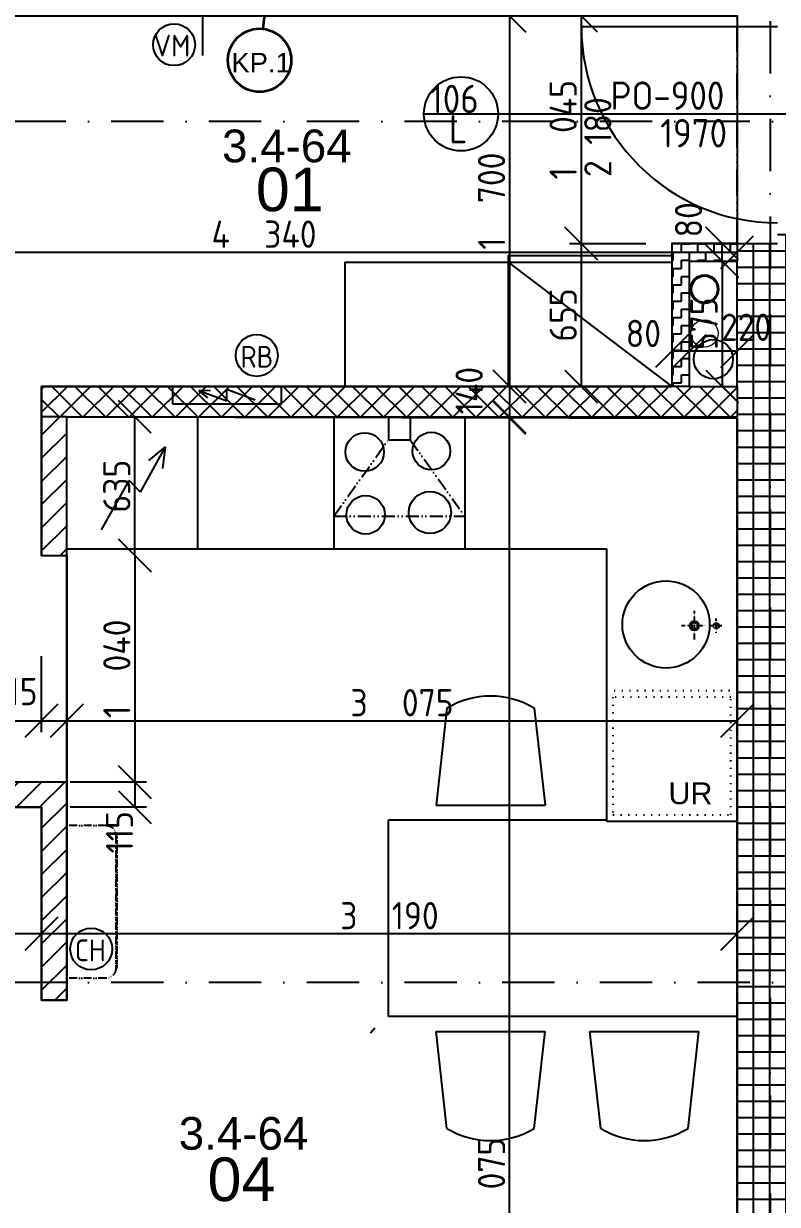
# Model space of a CAD drawing. Extents: x 4511820 to 5180432, y -1526536 to -944957.
# Drawn here: x 5126130 to 5129586, y -1119996 to -1114580 of the extents above; entities that cross this region are included whole.
import ezdxf

# ---------------------------------------------------------------- set-up
doc = ezdxf.new("R2010")
doc.units = 0
doc.header["$MEASUREMENT"] = 0
for name, pattern in [('ACAD_ISO07W100', [3.5, 0.5, -3]), ('ACAD_ISO12W100', [22, 12, -3, 0.5, -3, 0.5, -3]), ('BODKOCIARKOVANA_3', [5.6, 3, -1.3, 0, -1.3]), ('DASHED', [0.75, 0.5, -0.25])]:
    doc.linetypes.add(name, pattern=pattern)
doc.layers.get('0').update_dxf_attribs({"linetype": 'CONTINUOUS'})
doc.layers.get('Defpoints').update_dxf_attribs({"color": 61, "linetype": 'CONTINUOUS'})
for name, color, linetype in [('DVERE', 45, 'CONTINUOUS'), ('KÓTY', 4, 'CONTINUOUS'), ('MÚRY', 1, 'CONTINUOUS'), ('osi', 253, 'CONTINUOUS'), ('Plochy', 41, 'CONTINUOUS'), ('POPIS', 7, 'CONTINUOUS'), ('TENKÁ', 7, 'CONTINUOUS'), ('ZARIADENIE', 47, 'CONTINUOUS'), ('ZARIADENIE1', 145, 'CONTINUOUS'), ('ZZ-chladenie', 133, 'CONTINUOUS'), ('ZZ-elektro', 221, 'CONTINUOUS'), ('zz-vetr', 52, 'CONTINUOUS'), ('ŠRAFY', 82, 'CONTINUOUS')]:
    doc.layers.add(name, color=color, linetype=linetype)
for name, color, linetype, lineweight in [('preklady', 74, 'CONTINUOUS', 35), ('zz-kanal-daždová', 136, 'CONTINUOUS', 40), ('zz-kanal-splaskova', 37, 'CONTINUOUS', 18)]:
    doc.layers.add(name, color=color, linetype=linetype, lineweight=lineweight)
doc.styles.add('ARIAL', font='arial.ttf')
doc.styles.add('STYLE1', font='isocp.shx')
doc.dimstyles.new('STANDARD-50', dxfattribs={"dimtxt": 125, "dimasz": 150, "dimexe": 10, "dimexo": 200, "dimgap": 20, "dimtad": 1, "dimdsep": 46, "dimlunit": 6, "dimtxsty": 'STYLE1', "dimblk1": 'OBLIQUE', "dimblk2": 'OBLIQUE', "dimsah": 1, "dimcen": 2.5, "dimse1": 1, "dimse2": 1, "dimadec": 0, "dimazin": 0, "dimtfac": 1, "dimtmove": 1, "dimatfit": 3, "dimldrblk": 'OBLIQUE', "dimfxl": 1, "dimtolj": 1, "dimtzin": 0, "dimarcsym": 0})
pattern_1 = [(45, (515270.5, 303822), (-53.0330086, 53.0330086), [])]

# ---------------------------------------------------------------- blocks, each defined once
blk = doc.blocks.new('_OBLIQUE')
at = {"color": 0, "linetype": 'ByBlock'}
blk.add_line((-0.5, -0.5), (0.5, 0.5), dxfattribs=at)
blk = doc.blocks.new('*D17754')
at = {"layer": 'Defpoints', "color": 0}
for p in [(5129402.5, -1115589.2), (5129402.5, -1115628.5), (5125062.5, -1115694.2)]:
    blk.add_point(p, dxfattribs=at)
at = {"layer": 'KÓTY', "color": 0, "lineweight": -2}
blk.add_line((5125062.5, -1115628.5), (5129402.5, -1115628.5), dxfattribs=at)
at = {"layer": 'KÓTY', "color": 0, "linetype": 'ByBlock', "lineweight": -2, "xscale": 150, "yscale": 150, "zscale": 150, "rotation": 180}
blk.add_blockref('_OBLIQUE', (5125062.5, -1115628.5), dxfattribs=at)
at = {"layer": 'KÓTY', "color": 0, "linetype": 'ByBlock', "lineweight": -2, "xscale": 150, "yscale": 150, "zscale": 150}
blk.add_blockref('_OBLIQUE', (5129402.5, -1115628.5), dxfattribs=at)
at = {"layer": 'KÓTY', "color": 0, "insert": (5127232.5, -1115546), "char_height": 125, "attachment_point": 5, "style": 'STYLE1'}
blk.add_mtext('\\A1;4ﾠ340', dxfattribs=at)
blk = doc.blocks.new('*D17928')
at = {"layer": 'Defpoints', "color": 0}
for p in [(5123062.5, -1118174.2), (5126212.5, -1118174.2), (5126212.5, -1118754.5)]:
    blk.add_point(p, dxfattribs=at)
at = {"layer": 'KÓTY', "color": 0, "lineweight": -2}
blk.add_line((5123062.5, -1118754.5), (5126212.5, -1118754.5), dxfattribs=at)
at = {"layer": 'KÓTY', "color": 0, "linetype": 'ByBlock', "lineweight": -2, "xscale": 150, "yscale": 150, "zscale": 150, "rotation": 180}
blk.add_blockref('_OBLIQUE', (5123062.5, -1118754.5), dxfattribs=at)
at = {"layer": 'KÓTY', "color": 0, "linetype": 'ByBlock', "lineweight": -2, "xscale": 150, "yscale": 150, "zscale": 150}
blk.add_blockref('_OBLIQUE', (5126212.5, -1118754.5), dxfattribs=at)
at = {"layer": 'KÓTY', "color": 0, "insert": (5124637.5, -1118672), "char_height": 125, "attachment_point": 5, "style": 'STYLE1'}
blk.add_mtext('\\A1;3ﾠ150', dxfattribs=at)
blk = doc.blocks.new('*D17929')
at = {"layer": 'Defpoints', "color": 0}
for p in [(5126212.5, -1118174.2), (5129402.5, -1118174.2), (5129402.5, -1118754.5)]:
    blk.add_point(p, dxfattribs=at)
at = {"layer": 'KÓTY', "color": 0, "lineweight": -2}
blk.add_line((5126212.5, -1118754.5), (5129402.5, -1118754.5), dxfattribs=at)
at = {"layer": 'KÓTY', "color": 0, "linetype": 'ByBlock', "lineweight": -2, "xscale": 150, "yscale": 150, "zscale": 150, "rotation": 180}
blk.add_blockref('_OBLIQUE', (5126212.5, -1118754.5), dxfattribs=at)
at = {"layer": 'KÓTY', "color": 0, "linetype": 'ByBlock', "lineweight": -2, "xscale": 150, "yscale": 150, "zscale": 150}
blk.add_blockref('_OBLIQUE', (5129402.5, -1118754.5), dxfattribs=at)
at = {"layer": 'KÓTY', "color": 0, "insert": (5127807.5, -1118672), "char_height": 125, "attachment_point": 5, "style": 'STYLE1'}
blk.add_mtext('\\A1;3ﾠ190', dxfattribs=at)
blk = doc.blocks.new('*D17931')
at = {"layer": 'Defpoints', "color": 0}
for p in [(5125619.5, -1118174.2), (5126212.5, -1118174.2), (5126212.5, -1120979.2)]:
    blk.add_point(p, dxfattribs=at)
at = {"layer": 'KÓTY', "color": 0, "lineweight": -2}
blk.add_line((5125619.5, -1120979.2), (5125619.5, -1118174.2), dxfattribs=at)
at = {"layer": 'KÓTY', "color": 0, "linetype": 'ByBlock', "lineweight": -2, "xscale": 150, "yscale": 150, "zscale": 150}
for p, rotation in [((5125619.5, -1118174.2), 90), ((5125619.5, -1120979.2), 270)]:
    blk.add_blockref('_OBLIQUE', p, dxfattribs=dict(at, rotation=rotation))
at = {"layer": 'KÓTY', "color": 0, "insert": (5125537, -1119576.7), "char_height": 125, "attachment_point": 5, "rotation": 90, "style": 'STYLE1'}
blk.add_mtext('\\A1;2ﾠ805', dxfattribs=at)
blk = doc.blocks.new('*D17932')
at = {"layer": 'Defpoints', "color": 0}
for p in [(5129402.5, -1114544.2), (5128686.5, -1115589.2), (5129402.5, -1115589.2)]:
    blk.add_point(p, dxfattribs=at)
at = {"layer": 'KÓTY', "color": 0, "lineweight": -2}
blk.add_line((5128686.5, -1114544.2), (5128686.5, -1115589.2), dxfattribs=at)
at = {"layer": 'KÓTY', "color": 0, "linetype": 'ByBlock', "lineweight": -2, "xscale": 150, "yscale": 150, "zscale": 150}
for p, rotation in [((5128686.5, -1114544.2), 90), ((5128686.5, -1115589.2), 270)]:
    blk.add_blockref('_OBLIQUE', p, dxfattribs=dict(at, rotation=rotation))
at = {"layer": 'KÓTY', "color": 0, "insert": (5128604, -1115066.7), "char_height": 125, "attachment_point": 5, "rotation": 90, "style": 'STYLE1'}
blk.add_mtext('\\A1;1ﾠ045', dxfattribs=at)
blk = doc.blocks.new('*D17933')
at = {"layer": 'Defpoints', "color": 0}
for p in [(5129402.5, -1115589.2), (5128686.5, -1116244.2), (5129402.5, -1116244.2)]:
    blk.add_point(p, dxfattribs=at)
at = {"layer": 'KÓTY', "color": 0, "lineweight": -2}
blk.add_line((5128686.5, -1115589.2), (5128686.5, -1116244.2), dxfattribs=at)
at = {"layer": 'KÓTY', "color": 0, "linetype": 'ByBlock', "lineweight": -2, "xscale": 150, "yscale": 150, "zscale": 150}
for p, rotation in [((5128686.5, -1115589.2), 90), ((5128686.5, -1116244.2), 270)]:
    blk.add_blockref('_OBLIQUE', p, dxfattribs=dict(at, rotation=rotation))
at = {"layer": 'KÓTY', "color": 0, "insert": (5128604, -1115916.7), "char_height": 125, "attachment_point": 5, "rotation": 90, "style": 'STYLE1'}
blk.add_mtext('\\A1;655', dxfattribs=at)
blk = doc.blocks.new('*D17934')
at = {"layer": 'Defpoints', "color": 0}
for p in [(5128686.5, -1114544.2), (5128358, -1116244.2), (5128686.5, -1116244.2)]:
    blk.add_point(p, dxfattribs=at)
at = {"layer": 'KÓTY', "color": 0, "lineweight": -2}
blk.add_line((5128358, -1114544.2), (5128358, -1116244.2), dxfattribs=at)
at = {"layer": 'KÓTY', "color": 0, "linetype": 'ByBlock', "lineweight": -2, "xscale": 150, "yscale": 150, "zscale": 150}
for p, rotation in [((5128358, -1114544.2), 90), ((5128358, -1116244.2), 270)]:
    blk.add_blockref('_OBLIQUE', p, dxfattribs=dict(at, rotation=rotation))
at = {"layer": 'KÓTY', "color": 0, "insert": (5128275.5, -1115394.2), "char_height": 125, "attachment_point": 5, "rotation": 90, "style": 'STYLE1'}
blk.add_mtext('\\A1;1ﾠ700', dxfattribs=at)
blk = doc.blocks.new('*D17937')
at = {"layer": 'Defpoints', "color": 0}
for p in [(5126212.5, -1117019.2), (5126212.5, -1117777.5), (5125062.5, -1118059.2)]:
    blk.add_point(p, dxfattribs=at)
at = {"layer": 'KÓTY', "color": 0, "lineweight": -2}
blk.add_line((5125062.5, -1117777.5), (5126212.5, -1117777.5), dxfattribs=at)
at = {"layer": 'KÓTY', "color": 0, "linetype": 'ByBlock', "lineweight": -2, "xscale": 150, "yscale": 150, "zscale": 150, "rotation": 180}
blk.add_blockref('_OBLIQUE', (5125062.5, -1117777.5), dxfattribs=at)
at = {"layer": 'KÓTY', "color": 0, "linetype": 'ByBlock', "lineweight": -2, "xscale": 150, "yscale": 150, "zscale": 150}
blk.add_blockref('_OBLIQUE', (5126212.5, -1117777.5), dxfattribs=at)
at = {"layer": 'KÓTY', "color": 0, "insert": (5125637.5, -1117695), "char_height": 125, "attachment_point": 5, "style": 'STYLE1'}
blk.add_mtext('\\A1;1ﾠ150', dxfattribs=at)
blk = doc.blocks.new('*D17938')
at = {"layer": 'Defpoints', "color": 0}
for p in [(5126327.5, -1117019.2), (5129402.5, -1117019.2), (5129402.5, -1117777.5)]:
    blk.add_point(p, dxfattribs=at)
at = {"layer": 'KÓTY', "color": 0, "lineweight": -2}
blk.add_line((5126327.5, -1117777.5), (5129402.5, -1117777.5), dxfattribs=at)
at = {"layer": 'KÓTY', "color": 0, "linetype": 'ByBlock', "lineweight": -2, "xscale": 150, "yscale": 150, "zscale": 150, "rotation": 180}
blk.add_blockref('_OBLIQUE', (5126327.5, -1117777.5), dxfattribs=at)
at = {"layer": 'KÓTY', "color": 0, "linetype": 'ByBlock', "lineweight": -2, "xscale": 150, "yscale": 150, "zscale": 150}
blk.add_blockref('_OBLIQUE', (5129402.5, -1117777.5), dxfattribs=at)
at = {"layer": 'KÓTY', "color": 0, "insert": (5127865, -1117695), "char_height": 125, "attachment_point": 5, "style": 'STYLE1'}
blk.add_mtext('\\A1;3ﾠ075', dxfattribs=at)
blk = doc.blocks.new('*D17939')
at = {"layer": 'Defpoints', "color": 0}
for p in [(5126212.5, -1117019.2), (5126327.5, -1117019.2), (5126327.5, -1117777.5)]:
    blk.add_point(p, dxfattribs=at)
at = {"layer": 'KÓTY', "color": 0, "lineweight": -2}
blk.add_line((5126212.5, -1117777.5), (5126327.5, -1117777.5), dxfattribs=at)
at = {"layer": 'KÓTY', "color": 0, "linetype": 'ByBlock', "lineweight": -2, "xscale": 150, "yscale": 150, "zscale": 150, "rotation": 180}
blk.add_blockref('_OBLIQUE', (5126212.5, -1117777.5), dxfattribs=at)
at = {"layer": 'KÓTY', "color": 0, "linetype": 'ByBlock', "lineweight": -2, "xscale": 150, "yscale": 150, "zscale": 150}
blk.add_blockref('_OBLIQUE', (5126327.5, -1117777.5), dxfattribs=at)
at = {"layer": 'KÓTY', "color": 0, "insert": (5126096.5, -1117644), "char_height": 125, "attachment_point": 5, "style": 'STYLE1'}
blk.add_mtext('\\A1;115', dxfattribs=at)
blk = doc.blocks.new('*D17940')
at = {"layer": 'Defpoints', "color": 0}
for p in [(5128358, -1116244.2), (5128358, -1116384.2), (5128358, -1116384.2)]:
    blk.add_point(p, dxfattribs=at)
at = {"layer": 'KÓTY', "color": 0, "lineweight": -2}
blk.add_line((5128358, -1116244.2), (5128358, -1116384.2), dxfattribs=at)
at = {"layer": 'KÓTY', "color": 0, "linetype": 'ByBlock', "lineweight": -2, "xscale": 150, "yscale": 150, "zscale": 150}
for p, rotation in [((5128358, -1116244.2), 90), ((5128358, -1116384.2), 270)]:
    blk.add_blockref('_OBLIQUE', p, dxfattribs=dict(at, rotation=rotation))
at = {"layer": 'KÓTY', "color": 0, "insert": (5128173, -1116263.4), "char_height": 125, "attachment_point": 5, "rotation": 90, "style": 'STYLE1'}
blk.add_mtext('\\A1;140', dxfattribs=at)
blk = doc.blocks.new('*D17941')
at = {"layer": 'Defpoints', "color": 0}
for p in [(5128358, -1116389.2), (5129402.5, -1116389.2), (5129402.5, -1123464.2)]:
    blk.add_point(p, dxfattribs=at)
at = {"layer": 'KÓTY', "color": 0, "lineweight": -2}
blk.add_line((5128358, -1123464.2), (5128358, -1116389.2), dxfattribs=at)
at = {"layer": 'KÓTY', "color": 0, "linetype": 'ByBlock', "lineweight": -2, "xscale": 150, "yscale": 150, "zscale": 150}
for p, rotation in [((5128358, -1116389.2), 90), ((5128358, -1123464.2), 270)]:
    blk.add_blockref('_OBLIQUE', p, dxfattribs=dict(at, rotation=rotation))
at = {"layer": 'KÓTY', "color": 0, "insert": (5128275.5, -1119926.7), "char_height": 125, "attachment_point": 5, "rotation": 90, "style": 'STYLE1'}
blk.add_mtext('\\A1;7ﾠ075', dxfattribs=at)
blk = doc.blocks.new('*D17942')
at = {"layer": 'Defpoints', "color": 0}
for p in [(5128358, -1114429.2), (5129402.5, -1114429.2), (5129402.5, -1114544.2)]:
    blk.add_point(p, dxfattribs=at)
at = {"layer": 'KÓTY', "color": 0, "lineweight": -2}
blk.add_line((5128358, -1114544.2), (5128358, -1114429.2), dxfattribs=at)
at = {"layer": 'KÓTY', "color": 0, "linetype": 'ByBlock', "lineweight": -2, "xscale": 150, "yscale": 150, "zscale": 150}
for p, rotation in [((5128358, -1114429.2), 90), ((5128358, -1114544.2), 270)]:
    blk.add_blockref('_OBLIQUE', p, dxfattribs=dict(at, rotation=rotation))
at = {"layer": 'KÓTY', "color": 0, "insert": (5128173, -1114435.9), "char_height": 125, "attachment_point": 5, "rotation": 90, "style": 'STYLE1'}
blk.add_mtext('\\A1;115', dxfattribs=at)
blk = doc.blocks.new('*D17946')
at = {"layer": 'Defpoints', "color": 0}
for p in [(5126327.5, -1116384.2), (5126640, -1116384.2), (5126327.5, -1117019.2)]:
    blk.add_point(p, dxfattribs=at)
at = {"layer": 'KÓTY', "color": 0, "lineweight": -2}
blk.add_line((5126640, -1117019.2), (5126640, -1116384.2), dxfattribs=at)
at = {"layer": 'KÓTY', "color": 0, "linetype": 'ByBlock', "lineweight": -2, "xscale": 150, "yscale": 150, "zscale": 150}
for p, rotation in [((5126640, -1116384.2), 90), ((5126640, -1117019.2), 270)]:
    blk.add_blockref('_OBLIQUE', p, dxfattribs=dict(at, rotation=rotation))
at = {"layer": 'KÓTY', "color": 0, "insert": (5126557.5, -1116701.7), "char_height": 125, "attachment_point": 5, "rotation": 90, "style": 'STYLE1'}
blk.add_mtext('\\A1;635', dxfattribs=at)
blk = doc.blocks.new('*D17947')
at = {"layer": 'Defpoints', "color": 0}
for p in [(5126327.5, -1117019.2), (5126327.5, -1118059.2), (5126640, -1118059.2)]:
    blk.add_point(p, dxfattribs=at)
at = {"layer": 'KÓTY', "color": 0, "lineweight": -2}
blk.add_line((5126640, -1117019.2), (5126640, -1118059.2), dxfattribs=at)
at = {"layer": 'KÓTY', "color": 0, "linetype": 'ByBlock', "lineweight": -2, "xscale": 150, "yscale": 150, "zscale": 150}
for p, rotation in [((5126640, -1117019.2), 90), ((5126640, -1118059.2), 270)]:
    blk.add_blockref('_OBLIQUE', p, dxfattribs=dict(at, rotation=rotation))
at = {"layer": 'KÓTY', "color": 0, "insert": (5126557.5, -1117539.2), "char_height": 125, "attachment_point": 5, "rotation": 90, "style": 'STYLE1'}
blk.add_mtext('\\A1;1ﾠ040', dxfattribs=at)
blk = doc.blocks.new('*D17948')
at = {"layer": 'Defpoints', "color": 0}
for p in [(5126327.5, -1118059.2), (5126212.5, -1118174.2), (5126640, -1118174.2)]:
    blk.add_point(p, dxfattribs=at)
at = {"layer": 'KÓTY', "color": 0, "lineweight": -2}
blk.add_line((5126640, -1118059.2), (5126640, -1118174.2), dxfattribs=at)
at = {"layer": 'KÓTY', "color": 0, "linetype": 'ByBlock', "lineweight": -2, "xscale": 150, "yscale": 150, "zscale": 150}
for p, rotation in [((5126640, -1118059.2), 90), ((5126640, -1118174.2), 270)]:
    blk.add_blockref('_OBLIQUE', p, dxfattribs=dict(at, rotation=rotation))
at = {"layer": 'KÓTY', "color": 0, "insert": (5126569.5, -1118289.5), "char_height": 125, "attachment_point": 5, "rotation": 90, "style": 'STYLE1'}
blk.add_mtext('\\A1;115', dxfattribs=at)
blk = doc.blocks.new('*D17949')
at = {"layer": 'Defpoints', "color": 0}
for p in [(5129182.5, -1115669.2), (5129402.5, -1115669.2), (5129182.5, -1116082.5)]:
    blk.add_point(p, dxfattribs=at)
at = {"layer": 'KÓTY', "color": 0, "lineweight": -2}
blk.add_line((5129402.5, -1116082.5), (5129182.5, -1116082.5), dxfattribs=at)
at = {"layer": 'KÓTY', "color": 0, "linetype": 'ByBlock', "lineweight": -2, "xscale": 150, "yscale": 150, "zscale": 150, "rotation": 180}
blk.add_blockref('_OBLIQUE', (5129182.5, -1116082.5), dxfattribs=at)
at = {"layer": 'KÓTY', "color": 0, "linetype": 'ByBlock', "lineweight": -2, "xscale": 150, "yscale": 150, "zscale": 150}
blk.add_blockref('_OBLIQUE', (5129402.5, -1116082.5), dxfattribs=at)
at = {"layer": 'KÓTY', "color": 0, "insert": (5129443, -1115973), "char_height": 125, "attachment_point": 5, "style": 'STYLE1'}
blk.add_mtext('\\A1;220', dxfattribs=at)
blk = doc.blocks.new('*D17950')
at = {"layer": 'Defpoints', "color": 0}
for p in [(5129102.5, -1116082.5), (5129102.5, -1116082.5), (5129182.5, -1116082.5)]:
    blk.add_point(p, dxfattribs=at)
at = {"layer": 'KÓTY', "color": 0, "lineweight": -2}
blk.add_line((5129182.5, -1116082.5), (5129102.5, -1116082.5), dxfattribs=at)
at = {"layer": 'KÓTY', "color": 0, "linetype": 'ByBlock', "lineweight": -2, "xscale": 150, "yscale": 150, "zscale": 150, "rotation": 180}
blk.add_blockref('_OBLIQUE', (5129102.5, -1116082.5), dxfattribs=at)
at = {"layer": 'KÓTY', "color": 0, "linetype": 'ByBlock', "lineweight": -2, "xscale": 150, "yscale": 150, "zscale": 150}
blk.add_blockref('_OBLIQUE', (5129182.5, -1116082.5), dxfattribs=at)
at = {"layer": 'KÓTY', "color": 0, "insert": (5128972, -1116001.5), "char_height": 125, "attachment_point": 5, "style": 'STYLE1'}
blk.add_mtext('\\A1;80', dxfattribs=at)
blk = doc.blocks.new('*D17951')
at = {"layer": 'Defpoints', "color": 0}
for p in [(5129402.5, -1115669.2), (5129332.5, -1116244.2), (5129402.5, -1116244.2)]:
    blk.add_point(p, dxfattribs=at)
at = {"layer": 'KÓTY', "color": 0, "lineweight": -2}
blk.add_line((5129332.5, -1115669.2), (5129332.5, -1116244.2), dxfattribs=at)
at = {"layer": 'KÓTY', "color": 0, "linetype": 'ByBlock', "lineweight": -2, "xscale": 150, "yscale": 150, "zscale": 150}
for p, rotation in [((5129332.5, -1115669.2), 90), ((5129332.5, -1116244.2), 270)]:
    blk.add_blockref('_OBLIQUE', p, dxfattribs=dict(at, rotation=rotation))
at = {"layer": 'KÓTY', "color": 0, "insert": (5129250, -1115956.7), "char_height": 125, "attachment_point": 5, "rotation": 90, "style": 'STYLE1'}
blk.add_mtext('\\A1;575', dxfattribs=at)
blk = doc.blocks.new('*D17952')
at = {"layer": 'Defpoints', "color": 0}
for p in [(5129332.5, -1115589.2), (5129332.5, -1115589.2), (5129332.5, -1115669.2)]:
    blk.add_point(p, dxfattribs=at)
at = {"layer": 'KÓTY', "color": 0, "lineweight": -2}
blk.add_line((5129332.5, -1115669.2), (5129332.5, -1115589.2), dxfattribs=at)
at = {"layer": 'KÓTY', "color": 0, "linetype": 'ByBlock', "lineweight": -2, "xscale": 150, "yscale": 150, "zscale": 150}
for p, rotation in [((5129332.5, -1115589.2), 90), ((5129332.5, -1115669.2), 270)]:
    blk.add_blockref('_OBLIQUE', p, dxfattribs=dict(at, rotation=rotation))
at = {"layer": 'KÓTY', "color": 0, "insert": (5129179, -1115480), "char_height": 125, "attachment_point": 5, "rotation": 90, "style": 'STYLE1'}
blk.add_mtext('\\A1;80', dxfattribs=at)
blk = doc.blocks.new('*D17953')
at = {"layer": 'Defpoints', "color": 0}
for p in [(5126220, -1114544.2), (5125619.5, -1118059.2), (5126220, -1118059.2)]:
    blk.add_point(p, dxfattribs=at)
at = {"layer": 'KÓTY', "color": 0, "lineweight": -2}
blk.add_line((5125619.5, -1114544.2), (5125619.5, -1118059.2), dxfattribs=at)
at = {"layer": 'KÓTY', "color": 0, "linetype": 'ByBlock', "lineweight": -2, "xscale": 150, "yscale": 150, "zscale": 150}
for p, rotation in [((5125619.5, -1114544.2), 90), ((5125619.5, -1118059.2), 270)]:
    blk.add_blockref('_OBLIQUE', p, dxfattribs=dict(at, rotation=rotation))
at = {"layer": 'KÓTY', "color": 0, "insert": (5125537, -1116301.7), "char_height": 125, "attachment_point": 5, "rotation": 90, "style": 'STYLE1'}
blk.add_mtext('\\A1;3ﾠ515', dxfattribs=at)
blk = doc.blocks.new('chlad2')
at = {"layer": 'ZZ-chladenie', "linetype": 'ACAD_ISO12W100', "ltscale": 3}
for p, q in [((5102412.5, -1105747.3), (5102592.5, -1105747.3)), ((5102412.5, -1106448.4), (5102592.5, -1106448.4))]:
    blk.add_line(p, q, dxfattribs=at)
blk.add_lwpolyline([(5102367.5, -1106402), (5102360.8, -1106402), (5102360.8, -1105794.8), (5102367.5, -1105794.8)], close=True, dxfattribs=at)
for centre, start, end in [((5102412.5, -1105792.3), 90, 180), ((5102412.5, -1106403.4), 180, 270)]:
    blk.add_arc(centre, 45, start, end, dxfattribs=at)

msp = doc.modelspace()

# ---------------------------------------------------------------- hatches: boundary and pattern name
at = {"layer": 'ŠRAFY', "ltscale": 0.25}
h = msp.add_hatch(dxfattribs=at)
h.set_pattern_fill('ZIGZAG', color=256, scale=300, style=0)
h.set_pattern_definition([(0, (-68841.5, 303822), (37.5, 37.5), [37.5, -37.5]), (90, (-68804, 303822), (-37.5, 37.5), [37.5, -37.5])])
h.paths.add_polyline_path([(5129102.5, -1115644.191), (5129102.5, -1115674.191), (5129102.5, -1116244.191), (5129182.5, -1116244.191), (5129182.5, -1115669.191), (5129402.5, -1115669.191), (5129402.5, -1115589.191), (5129102.5, -1115589.191)])
h = msp.add_hatch(dxfattribs=at)
h.set_pattern_fill('ANSI37', color=256, scale=600, angle=45)
h.set_pattern_definition([(90, (-3307273.674, 668852.734), (-75, 1e-14), []), (180, (-3307273.674, 668852.734), (-1e-14, -75), [])])
h.paths.add_polyline_path([(5129402.5, -1115589.191), (5129402.5, -1115669.191), (5129402.5, -1116244.191), (5129402.5, -1116384.191), (5129402.5, -1116389.191), (5129402.5, -1117639.191), (5129402.5, -1118239.191), (5129402.5, -1119134.191), (5129402.5, -1123464.191), (5129702.5, -1123464.191), (5129702.5, -1122404.191), (5129702.5, -1122229.191), (5129702.5, -1118409.191), (5129702.5, -1117509.191), (5129702.5, -1116909.191), (5129702.5, -1116039.191), (5129702.5, -1115959.191), (5129702.5, -1115659.191), (5129702.5, -1115544.191), (5129587.5, -1115544.191), (5129587.5, -1115589.191)])
h = msp.add_hatch(dxfattribs=at)
h.set_pattern_fill('ANSI37', color=256, scale=600, style=0)
h.set_pattern_definition([(45, (-2973754.684, 527212.784), (-53.0330086, 53.0330086), []), (135, (-2973754.684, 527212.784), (-53.0330086, -53.0330086), [])])
h.paths.add_polyline_path([(5126212.5, -1116384.191), (5126327.5, -1116384.191), (5129402.5, -1116384.191), (5129402.5, -1116244.191), (5129182.5, -1116244.191), (5129102.5, -1116244.191), (5126212.5, -1116244.191)])
h = msp.add_hatch(dxfattribs=at)
h.set_pattern_fill('ANSI31', color=256, scale=600, style=0)
h.set_pattern_definition(pattern_1)
h.paths.add_polyline_path([(5126212.5, -1117019.191), (5126327.5, -1117019.191), (5126327.5, -1116384.191), (5126212.5, -1116384.191)])
h = msp.add_hatch(dxfattribs=at)
h.set_pattern_fill('ANSI31', color=256, scale=600, style=0)
h.set_pattern_definition(pattern_1)
h.paths.add_polyline_path([(5126327.5, -1118059.191), (5125062.5, -1118059.191), (5125062.5, -1117569.191), (5125062.5, -1117559.191), (5124947.5, -1117559.191), (5124947.5, -1117569.191), (5124947.5, -1118034.191), (5124947.5, -1118059.191), (5123177.5, -1118059.191), (5123062.5, -1118059.191), (5123062.5, -1118174.191), (5125327.492, -1118174.191), (5126028.602, -1118174.191), (5126212.5, -1118174.191), (5126212.5, -1119059.191), (5126327.5, -1119059.191), (5126327.5, -1118174.191)])

# ---------------------------------------------------------------- linework, layer by layer
at = {"layer": 'DVERE', "ltscale": 0.25}
for p, q in [((5126952.5, -1114725.691), (5126952.5, -1113323.035)), ((5127965.558, -1114994.191), (5128305.558, -1114994.191)), ((5127965.558, -1114994.191), (5129902.156, -1114994.191))]:
    msp.add_line(p, q, dxfattribs=at)
at = {"layer": 'DVERE'}
msp.add_line((5129587.5, -1114594.191), (5128687.5, -1114594.191), dxfattribs=at)
at = {"layer": 'DVERE', "ltscale": 0.25}
msp.add_circle((5128135.558, -1114994.191), 170, dxfattribs=at)
at = {"layer": 'DVERE'}
msp.add_arc((5129587.5, -1114594.191), 900, 180, 270, dxfattribs=at)
at = {"layer": 'KÓTY', "ltscale": 25}
for p, q in [((5128633.097, -1115589.191), (5128983.097, -1115589.191)), ((5126212.5, -1117830.903), (5126212.5, -1117480.903)), ((5126327.5, -1118807.903), (5126327.5, -1118457.903))]:
    msp.add_line(p, q, dxfattribs=at)
at = {"layer": 'KÓTY', "ltscale": 0.25}
for p, q in [((5126693.403, -1118059.191), (5126343.403, -1118059.191)), ((5126693.403, -1118174.191), (5126343.403, -1118174.191))]:
    msp.add_line(p, q, dxfattribs=at)
at = {"layer": 'MÚRY'}
for p, q in [((5129102.5, -1115589.191), (5129102.5, -1116244.191)), ((5129102.5, -1115589.191), (5129587.5, -1115589.191)), ((5129182.5, -1115669.191), (5129182.5, -1116244.191)), ((5129182.5, -1115669.191), (5129402.5, -1115669.191)), ((5129402.5, -1116244.191), (5129402.5, -1115669.191)), ((5126212.5, -1117019.191), (5126212.5, -1116244.191)), ((5126327.5, -1117019.191), (5126327.5, -1116384.191)), ((5129402.5, -1123464.191), (5129402.5, -1116389.191)), ((5129402.5, -1116389.191), (5129402.5, -1122214.191)), ((5126327.5, -1118059.191), (5126327.5, -1118174.191))]:
    msp.add_line(p, q, dxfattribs=at)
at = {"layer": 'MÚRY', "ltscale": 0.25}
for p, q in [((5126212.5, -1116244.191), (5129102.5, -1116244.191)), ((5129182.5, -1116244.191), (5129402.5, -1116244.191)), ((5126327.5, -1116384.191), (5129402.5, -1116384.191)), ((5126212.5, -1117019.191), (5126327.5, -1117019.191)), ((5126327.5, -1118059.191), (5125062.5, -1118059.191)), ((5126327.5, -1118059.191), (5126327.5, -1119059.191)), ((5126212.5, -1118174.191), (5123062.5, -1118174.191)), ((5126212.5, -1119059.191), (5126212.5, -1118174.191)), ((5126327.5, -1119059.191), (5126212.5, -1119059.191))]:
    msp.add_line(p, q, dxfattribs=at)
at = {"layer": 'osi', "linetype": 'BODKOCIARKOVANA_3', "ltscale": 80}
for p, q in [((5129552.5, -1109191.097), (5129552.5, -1141119)), ((5157242.5, -1115029.191), (5093572.5, -1115029.191)), ((5157242.5, -1118979.191), (5093572.5, -1118979.191))]:
    msp.add_line(p, q, dxfattribs=at)
at = {"layer": 'Plochy'}
for points in [[(5125062.5, -1114544.191), (5129402.5, -1114544.191), (5129402.5, -1115589.191), (5129102.5, -1115589.191), (5129102.5, -1116244.191), (5126212.5, -1116244.191), (5126212.5, -1117019.191), (5126327.5, -1117019.191), (5126327.5, -1118059.191), (5125062.5, -1118059.191)], [(5126327.5, -1120979.191), (5126212.5, -1120979.191), (5126212.5, -1122229.191), (5123062.5, -1122229.191), (5123062.5, -1118174.191), (5126212.5, -1118174.191), (5126212.5, -1119059.191), (5126327.5, -1119059.191), (5126327.5, -1116384.191), (5129402.5, -1116389.191), (5129402.5, -1123464.191), (5126327.5, -1123464.191)]]:
    msp.add_lwpolyline(points, close=True, dxfattribs=at)
at = {"layer": 'preklady'}
msp.add_line((5127238.5, -1114493), (5127226.988, -1114603.777), dxfattribs=at)
at = {"layer": 'preklady', "ltscale": 0.25}
msp.add_circle((5127212, -1114748), 145, dxfattribs=at)
at = {"layer": 'TENKÁ', "linetype": 'ACAD_ISO12W100', "ltscale": 10}
msp.add_line((5129402.5, -1115589.191), (5129402.5, -1114544.191), dxfattribs=at)
at = {"layer": 'TENKÁ'}
for p, q in [((5129402.5, -1115589.191), (5129402.5, -1115669.191)), ((5129182.5, -1116244.191), (5129102.5, -1116244.191)), ((5129402.5, -1116244.191), (5129402.5, -1116384.191)), ((5126327.5, -1116384.191), (5126212.5, -1116384.191))]:
    msp.add_line(p, q, dxfattribs=at)
at = {"layer": 'TENKÁ', "linetype": 'ACAD_ISO07W100', "ltscale": 10}
msp.add_line((5126327.5, -1117019.191), (5126327.5, -1118059.191), dxfattribs=at)
at = {"layer": 'ZARIADENIE'}
for p, q in [((5128352.5, -1115644.191), (5129102.5, -1115644.191)), ((5128352.5, -1115644.191), (5128352.5, -1116244.191)), ((5127602.5, -1115674.191), (5129102.5, -1115674.191)), ((5127602.5, -1115674.191), (5127602.5, -1116244.191)), ((5128352.5, -1115674.191), (5129102.5, -1116244.191))]:
    msp.add_line(p, q, dxfattribs=at)
at = {"layer": 'ZARIADENIE', "color": 45, "ltscale": 0.25}
for p, q in [((5128071.003, -1117720.455), (5128021.003, -1118164.583)), ((5128471.003, -1117720.455), (5128521.003, -1118164.583)), ((5128021.003, -1118164.583), (5128521.003, -1118164.583)), ((5127802.5, -1119134.191), (5127802.5, -1118234.191)), ((5128802.5, -1118234.191), (5127802.5, -1118234.191)), ((5129402.5, -1119134.191), (5127802.5, -1119134.191)), ((5128071.003, -1119647.928), (5128021.003, -1119203.8)), ((5128021.003, -1119203.8), (5128521.003, -1119203.8)), ((5128471.003, -1119647.928), (5128521.003, -1119203.8)), ((5128776.66, -1119647.928), (5128726.66, -1119203.8)), ((5128726.66, -1119203.8), (5129226.66, -1119203.8)), ((5129176.66, -1119647.928), (5129226.66, -1119203.8))]:
    msp.add_line(p, q, dxfattribs=at)
at = {"layer": 'ZARIADENIE', "ltscale": 0.25}
msp.add_line((5127720.935, -1119209.324), (5127740.728, -1119186.78), dxfattribs=at)
at = {"layer": 'ZARIADENIE', "color": 45, "ltscale": 0.25}
for centre, start, end in [((5128271.003, -1118050.478), 58.783386, 121.216614), ((5128271.003, -1119317.904), 238.783386, 301.216614), ((5128976.66, -1119317.904), 238.783386, 301.216614)]:
    msp.add_arc(centre, 385.896, start, end, dxfattribs=at)
at = {"layer": 'ZARIADENIE1', "color": 8, "ltscale": 0.25}
for p, q in [((5126927.5, -1116389.191), (5126927.5, -1116989.191)), ((5127552.5, -1116389.191), (5127552.5, -1116989.191)), ((5127552.5, -1116389.191), (5127552.5, -1116989.191)), ((5127802.5, -1116389.191), (5127802.5, -1116489.191)), ((5127902.5, -1116389.191), (5127902.5, -1116489.191)), ((5128152.5, -1116389.191), (5128152.5, -1116989.191)), ((5128152.5, -1116389.191), (5128152.5, -1116989.191)), ((5127802.5, -1116489.191), (5127902.5, -1116489.191)), ((5126327.5, -1116989.191), (5128802.5, -1116989.191)), ((5128802.5, -1116989.191), (5128802.5, -1118239.191)), ((5128802.5, -1118239.191), (5129402.5, -1118239.191))]:
    msp.add_line(p, q, dxfattribs=at)
at = {"layer": 'ZARIADENIE1', "color": 8, "linetype": 'ACAD_ISO12W100', "ltscale": 5}
for p, q in [((5127552.5, -1116839.191), (5127802.5, -1116489.191)), ((5127902.5, -1116489.191), (5128152.5, -1116839.191)), ((5127552.5, -1116839.191), (5128152.5, -1116839.191))]:
    msp.add_line(p, q, dxfattribs=at)
at = {"layer": 'ZARIADENIE1', "color": 8}
for p, q in [((5126665.408, -1116729.249), (5126781.124, -1116521.273)), ((5126703.575, -1116584.552), (5126781.124, -1116521.273)), ((5126768.24, -1116620.531), (5126781.124, -1116521.273)), ((5126487.648, -1116902.703), (5126613.575, -1116676.377)), ((5126665.408, -1116729.249), (5126613.575, -1116676.377))]:
    msp.add_line(p, q, dxfattribs=at)
at = {"layer": 'ZARIADENIE1', "color": 8, "linetype": 'DASHED'}
for p, q in [((5129205.731, -1117405.152), (5129205.731, -1117273.699)), ((5129306.154, -1117375.028), (5129306.154, -1117309.301)), ((5129256.396, -1117342.164), (5129146.851, -1117342.164)), ((5129330.801, -1117342.164), (5129278.768, -1117342.164))]:
    msp.add_line(p, q, dxfattribs=at)
at = {"layer": 'ZARIADENIE1', "color": 8, "linetype": 'ACAD_ISO07W100', "ltscale": 10}
msp.add_line((5128802.5, -1117639.191), (5129402.5, -1117639.191), dxfattribs=at)
msp.add_lwpolyline([(5129372.5, -1117669.191), (5128832.5, -1117669.191), (5128832.5, -1118209.191), (5129372.5, -1118209.191)], close=True, dxfattribs=at)
at = {"layer": 'ZARIADENIE1', "color": 8, "ltscale": 0.25}
for centre, radius in [((5127693.949, -1116544.957), 88.387), ((5127999.624, -1116540.748), 86.283), ((5127993.303, -1116822.745), 96.805), ((5127698.344, -1116833.267), 88.387), ((5129075.588, -1117336.316), 200)]:
    msp.add_circle(centre, radius, dxfattribs=at)
at = {"layer": 'ZARIADENIE1', "color": 8, "linetype": 'Continuous'}
for centre, radius in [((5129205.464, -1117342.437), 20.877), ((5129205.731, -1117342.164), 14.781)]:
    msp.add_circle(centre, radius, dxfattribs=at)
at = {"layer": 'ZARIADENIE1', "color": 8, "linetype": 'DASHED'}
msp.add_circle((5129306.154, -1117342.478), 12.931, dxfattribs=at)
at = {"layer": 'ZZ-chladenie'}
msp.add_circle((5126439.776, -1118824.828), 96, dxfattribs=at)
at = {"layer": 'ZZ-elektro'}
for p, q in [((5126812.5, -1116244.191), (5126812.5, -1116324.191)), ((5126934.007, -1116262.79), (5127062.5, -1116311.074)), ((5126987.313, -1116264.113), (5126934.007, -1116262.79)), ((5126974.993, -1116296.899), (5126934.007, -1116262.79)), ((5127062.5, -1116311.074), (5127062.5, -1116257.361)), ((5127062.5, -1116257.361), (5127190.993, -1116305.645)), ((5127312.5, -1116324.191), (5127312.5, -1116244.191)), ((5126812.5, -1116324.191), (5127312.5, -1116324.191))]:
    msp.add_line(p, q, dxfattribs=at)
msp.add_circle((5127199.02, -1116102.191), 96, dxfattribs=at)
at = {"layer": 'zz-kanal-daždová'}
msp.add_circle((5129252.5, -1115798.494), 62.5, dxfattribs=at)
at = {"layer": 'zz-kanal-splaskova'}
msp.add_circle((5129252.5, -1116000.994), 62.5, dxfattribs=at)
at = {"layer": 'zz-vetr'}
for centre, radius in [((5126820.129, -1114676.922), 96), ((5129292.5, -1116119.191), 90)]:
    msp.add_circle(centre, radius, dxfattribs=at)

# ---------------------------------------------------------------- block references
at = {"layer": 'ZZ-chladenie', "xscale": -1}
msp.add_blockref('chlad2', (10228920, -12510.775), dxfattribs=at)

# ---------------------------------------------------------------- texts
at = {"layer": 'DVERE', "style": 'STYLE1'}
for s, p in [('106', (5127993.528, -1114990.691)), ('L', (5128080.528, -1115129.328))]:
    msp.add_text(s, height=130, dxfattribs=at).set_placement(p)
at = {"layer": 'KÓTY', "insert": (5128762.957, -1115100.606), "char_height": 125, "attachment_point": 5, "rotation": 90, "style": 'STYLE1'}
msp.add_mtext('\\A1;2 180', dxfattribs=at)
at = {"layer": 'POPIS', "lineweight": 40, "ltscale": 0.25, "style": 'ARIAL'}
for s, height, p in [('3.4-64', 150, (5127039.911, -1115216.079)), ('01', 200, (5127194.811, -1115440.598)), ('3.4-64', 150, (5126841.411, -1119745.579)), ('04', 200, (5126973.438, -1119981.118))]:
    msp.add_text(s, height=height, dxfattribs=at).set_placement(p)
at = {"layer": 'preklady', "linetype": 'Continuous', "lineweight": 20, "style": 'ARIAL'}
msp.add_text('KP.1', height=90, dxfattribs=at).set_placement((5127082.736, -1114804.257))
at = {"layer": 'TENKÁ', "linetype": 'Continuous', "style": 'STYLE1'}
for s, p in [('PO-900', (5128820.987, -1114975.608)), ('1970', (5129049.311, -1115147.716))]:
    msp.add_text(s, height=130, dxfattribs=at).set_placement(p)
at = {"layer": 'ZARIADENIE1', "color": 8, "ltscale": 0.25, "style": 'ARIAL'}
msp.add_text('UR', height=100, dxfattribs=at).set_placement((5129086.81, -1118160.608))
at = {"layer": 'ZZ-chladenie', "style": 'STYLE1'}
msp.add_text('CH', height=100, dxfattribs=at).set_placement((5126365.149, -1118881.027))
at = {"layer": 'ZZ-elektro', "style": 'STYLE1'}
msp.add_text('RB', height=100, dxfattribs=at).set_placement((5127124.392, -1116158.391))
at = {"layer": 'zz-vetr', "style": 'STYLE1'}
msp.add_text('VM', height=100, dxfattribs=at).set_placement((5126725.822, -1114730.934))

# ---------------------------------------------------------------- dimensions: what is measured, and where the dimension line sits
at = {"layer": 'KÓTY'}
for base, p1, p2, picture, middle in [((5128358, -1114429.191), (5129402.5, -1114544.191), (5129402.5, -1114429.191), '*D17942', (5128173, -1114435.941)), ((5125619.5, -1118059.191), (5126220, -1114544.191), (5126220, -1118059.191), '*D17953', (5125536.957, -1116301.691)), ((5128358, -1116244.191), (5128686.5, -1114544.191), (5128686.5, -1116244.191), '*D17934', (5128275.457, -1115394.191)), ((5128686.5, -1115589.191), (5129402.5, -1114544.191), (5129402.5, -1115589.191), '*D17932', (5128603.957, -1115066.691)), ((5128686.5, -1116244.191), (5129402.5, -1115589.191), (5129402.5, -1116244.191), '*D17933', (5128604, -1115916.691)), ((5129332.5, -1116244.191), (5129402.5, -1115669.191), (5129402.5, -1116244.191), '*D17951', (5129250, -1115956.691)), ((5128358, -1116384.191), (5128358, -1116244.191), (5128358, -1116384.191), '*D17940', (5128173, -1116263.441)), ((5126640, -1116384.191), (5126327.5, -1117019.191), (5126327.5, -1116384.191), '*D17946', (5126557.5, -1116701.691)), ((5128358, -1116389.191), (5129402.5, -1123464.191), (5129402.5, -1116389.191), '*D17941', (5128275.457, -1119926.691)), ((5126640, -1118059.191), (5126327.5, -1117019.191), (5126327.5, -1118059.191), '*D17947', (5126557.457, -1117539.191)), ((5125619.5, -1118174.191), (5126212.5, -1120979.191), (5126212.5, -1118174.191), '*D17931', (5125536.957, -1119576.691))]:
    dim = msp.add_linear_dim(base=base, p1=p1, p2=p2, angle=90, dimstyle='STANDARD-50', dxfattribs=at)
    dim.commit()
    dim.dimension.update_dxf_attribs({"geometry": picture, "text_midpoint": middle})
for base, p1, p2, picture, middle in [((5129332.5, -1115589.191), (5129332.5, -1115669.191), (5129332.5, -1115589.191), '*D17952', (5129261.5, -1115480)), ((5126640, -1118174.191), (5126327.5, -1118059.191), (5126212.5, -1118174.191), '*D17948', (5126652, -1118289.5))]:
    dim = msp.add_linear_dim(base=base, p1=p1, p2=p2, angle=90, dimstyle='STANDARD-50', dxfattribs=at)
    dim.commit()
    dim.dimension.update_dxf_attribs({"geometry": picture, "text_midpoint": middle, "dimtype": 160})
for base, p1, p2, picture, middle in [((5129402.5, -1115628.5), (5125062.5, -1115694.191), (5129402.5, -1115589.191), '*D17754', (5127232.5, -1115545.957)), ((5126212.5, -1117777.5), (5125062.5, -1118059.191), (5126212.5, -1117019.191), '*D17937', (5125637.5, -1117694.957)), ((5129402.5, -1117777.5), (5126327.5, -1117019.191), (5129402.5, -1117019.191), '*D17938', (5127865, -1117694.957)), ((5126212.5, -1118754.5), (5123062.5, -1118174.191), (5126212.5, -1118174.191), '*D17928', (5124637.5, -1118671.957)), ((5129402.5, -1118754.5), (5126212.5, -1118174.191), (5129402.5, -1118174.191), '*D17929', (5127807.5, -1118671.957))]:
    dim = msp.add_linear_dim(base=base, p1=p1, p2=p2, dimstyle='STANDARD-50', dxfattribs=at)
    dim.commit()
    dim.dimension.update_dxf_attribs({"geometry": picture, "text_midpoint": middle})
for base, p1, p2, picture, middle in [((5129182.5, -1116082.5), (5129402.5, -1115669.191), (5129182.5, -1115669.191), '*D17949', (5129443, -1116055.5)), ((5129102.5, -1116082.5), (5129182.5, -1116082.5), (5129102.5, -1116082.5), '*D17950', (5128972, -1116084)), ((5126327.5, -1117777.5), (5126212.5, -1117019.191), (5126327.5, -1117019.191), '*D17939', (5126096.5, -1117726.5))]:
    dim = msp.add_linear_dim(base=base, p1=p1, p2=p2, dimstyle='STANDARD-50', dxfattribs=at)
    dim.commit()
    dim.dimension.update_dxf_attribs({"geometry": picture, "text_midpoint": middle, "dimtype": 160})

doc.saveas('drawing.dxf')
